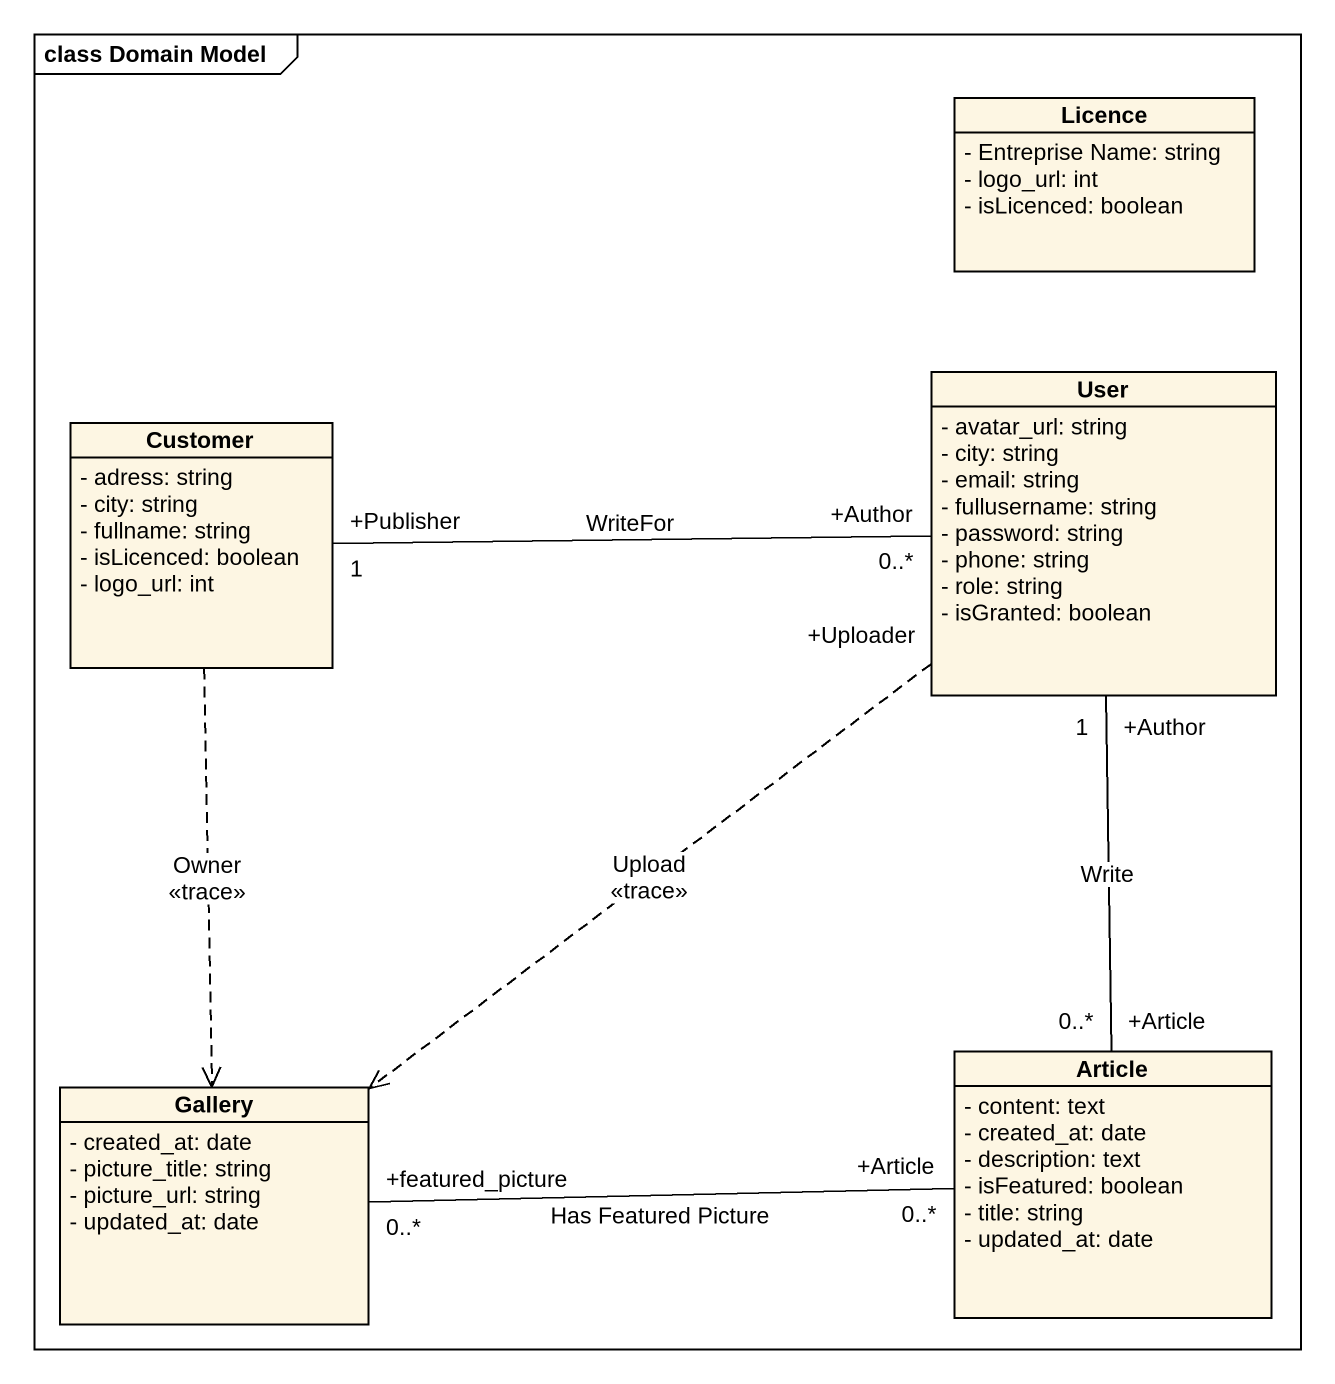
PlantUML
@startuml
mainframe class Domain Model
hide circle
hide empty members
skinparam classAttributeIconSize 0
class Licence {
  - Entreprise Name: string
  - logo_url: int
  - isLicenced: boolean
}
class User {
  - avatar_url: string
  - city: string
  - email: string
  - fullusername: string
  - password: string
  - phone: string
  - role: string
  - isGranted: boolean
}
class Customer {
  - adress: string
  - city: string
  - fullname: string
  - isLicenced: boolean
  - logo_url: int
}
class Article {
  - content: text
  - created_at: date
  - description: text
  - isFeatured: boolean
  - title: string
  - updated_at: date
}
class Gallery {
  - created_at: date
  - picture_title: string
  - picture_url: string
  - updated_at: date
}
User "+Author\n0..*" -left- "+Publisher\n1" Customer : WriteFor
User "+Author\n1" -- "+Article\n0..*" Article : Write
User "+Uploader" ..> Gallery : Upload\n<<trace>>
Customer ..> Gallery : Owner\n<<trace>>
Article "+Article\n0..*" -left- "+featured_picture\n0..*" Gallery : Has Featured Picture
@enduml
